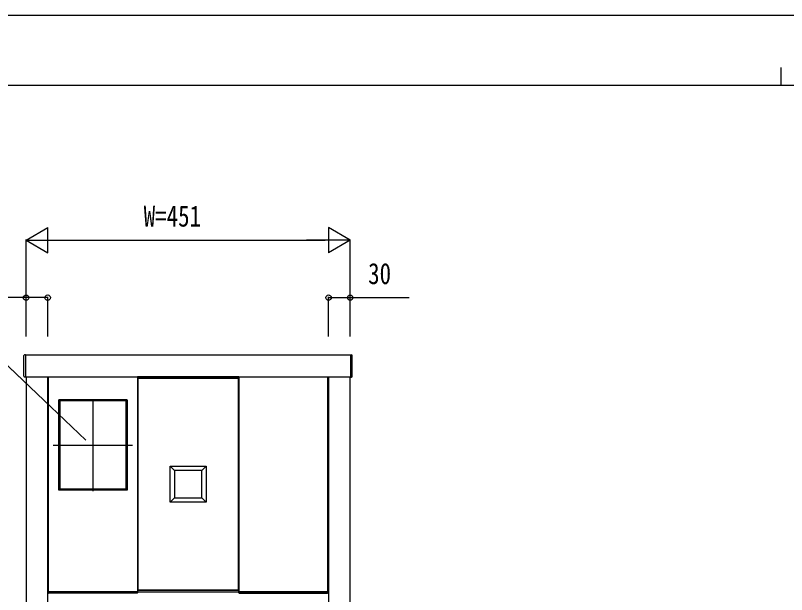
# Model space of a CAD drawing. Units: millimetres, scale not verified. Extents: x -2102 to 2102, y -1485 to 1485.
# Drawn here: x -1068 to 5, y 680 to 1485 of the extents above; entities that cross this region are included whole.
import ezdxf
from ezdxf.enums import TextEntityAlignment as Align

# ---------------------------------------------------------------- set-up
doc = ezdxf.new("R2010")
doc.units = ezdxf.units.MM
doc.header["$LTSCALE"] = 8
for name, color, linetype in [('0-3_YKK_A1', 4, 'Continuous'), ('0-4_YKK_D', 6, 'Continuous'), ('0-5_YKK_ZWAK', 7, 'Continuous')]:
    doc.layers.add(name, color=color, linetype=linetype)
doc.styles.add('ＭＳ ゴシック', font='')
doc.styles.get('ＭＳ ゴシック').set_extended_font_data('MS Gothic')

msp = doc.modelspace()

# ---------------------------------------------------------------- linework, layer by layer
at = {"layer": '0-3_YKK_A1'}
for p, q in [((-1055.99, 1010.992), (-1055.99, 1011.937)), ((-1055.99, 1010.494), (-1055.99, 1010.992)), ((-1055.99, 983.063), (-1055.99, 1010.494)), ((-1053.99, 1013), (-1055.051, 1012.935)), ((-1053.99, 1013), (-1053.99, 1012.053)), ((-1053.99, 1012.053), (-1053.99, 1010.556)), ((-1053.99, 1010.556), (-1053.99, 982.799)), ((-600.99, 1013), (-599.929, 1012.935)), ((-600.99, 1013), (-600.99, 1012.053)), ((-600.99, 1012.053), (-600.99, 1010.556)), ((-600.99, 1010.556), (-600.99, 982.799)), ((-598.99, 1010.992), (-598.99, 1011.937)), ((-598.99, 1010.494), (-598.99, 1010.992)), ((-598.99, 983.063), (-598.99, 1010.494)), ((-1053.99, 982), (-1055.051, 982.065)), ((-1053.99, 982.799), (-1053.99, 982)), ((-1052.99, 982.5), (-1052.99, -612.5)), ((-1022.99, -612.5), (-1022.99, 982.5)), ((-1021.99, 683.5), (-1021.99, 982.5)), ((-897.99, 982.5), (-897.99, 683.5)), ((-756.99, 982.5), (-756.99, 683.5)), ((-632.99, 683.5), (-632.99, 982.5)), ((-631.99, 982.5), (-631.99, -612.5)), ((-601.99, -612.5), (-601.99, 982.5)), ((-600.99, 982.799), (-600.99, 982)), ((-600.99, 982), (-599.929, 982.065)), ((-1021.99, 970), (-1022.99, 970)), ((-1022.99, 970), (-1022.99, 945)), ((-1021.99, 945), (-1021.99, 970)), ((-1022.99, 961), (-1021.99, 961)), ((-1022.99, 954), (-1021.99, 954)), ((-1022.99, 945), (-1021.99, 945)), ((-912.74, 950.2), (-1007.24, 950.2)), ((-1007.19, 949), (-1007.19, 826)), ((-959.99, 951.5), (-959.99, 823.5)), ((-912.79, 949), (-912.79, 826)), ((-1015.19, 887.5), (-904.79, 887.5)), ((-852.49, 858), (-846.49, 852)), ((-808.49, 852), (-802.49, 858)), ((-912.74, 824.8), (-1007.24, 824.8)), ((-846.49, 814), (-852.49, 808)), ((-808.49, 814), (-802.49, 808)), ((-1022.99, 702), (-1021.99, 702)), ((-1022.99, 695), (-1021.99, 695)), ((-897.99, 683.5), (-1021.99, 683.5)), ((-898.553, 681.5), (-1021.427, 681.5)), ((-898.488, 683.5), (-897.49, 683.5)), ((-897.49, 683.5), (-897.555, 682.439)), ((-757.49, 683.5), (-757.425, 682.439)), ((-756.492, 683.5), (-757.49, 683.5)), ((-756.99, 683.5), (-632.99, 683.5)), ((-756.427, 681.5), (-633.553, 681.5))]:
    msp.add_line(p, q, dxfattribs=at)
for points in [[(-600.99, 982.5), (-600.99, 1012.5), (-1053.99, 1012.5), (-1053.99, 982.5)], [(-756.99, 982.5), (-897.99, 982.5), (-897.99, 980.5), (-756.99, 980.5)], [(-757.49, 980.5), (-897.49, 980.5), (-897.49, 685.5), (-757.49, 685.5)], [(-912.49, 824.5), (-1007.49, 824.5), (-1007.49, 950.5), (-912.49, 950.5)], [(-852.49, 858), (-802.49, 858), (-802.49, 808), (-852.49, 808)], [(-846.49, 814), (-808.49, 814), (-808.49, 852), (-846.49, 852)], [(-1021.99, 686), (-1021.99, 711), (-1022.99, 711), (-1022.99, 686)], [(-756.99, 685.5), (-897.99, 685.5), (-897.99, 683.5), (-756.99, 683.5)]]:
    msp.add_lwpolyline(points, close=True, dxfattribs=at)
for points in [[(-1007.493, 949), (-1005.99, 949), (-1005.99, 826), (-1007.493, 826)], [(-912.74, 950.503), (-912.74, 949), (-1007.24, 949), (-1007.24, 950.503)], [(-912.487, 949), (-913.99, 949), (-913.99, 826), (-912.487, 826)], [(-912.74, 824.497), (-912.74, 826), (-1007.24, 826), (-1007.24, 824.497)], [(-1022.425, 682.439), (-1022.49, 683.5), (-1021.492, 683.5), (-898.488, 683.5)], [(-632.555, 682.439), (-632.49, 683.5), (-633.488, 683.5), (-756.492, 683.5)]]:
    msp.add_lwpolyline(points, dxfattribs=at)
for centre, start, end in [((-1054.99, 1011.937), 93.5, 180), ((-599.99, 1011.937), 0, 86.5), ((-1054.99, 983.063), 180, 266.5), ((-599.99, 983.063), 273.5, 0), ((-1021.427, 682.5), 183.5, 270), ((-898.553, 682.5), 270, 356.5), ((-756.427, 682.5), 183.5, 270), ((-633.553, 682.5), 270, 356.5)]:
    msp.add_arc(centre, 1, start, end, dxfattribs=at)
at = {"layer": '0-4_YKK_D'}
for p, q in [((-1052.99, 1172.5), (-1022.679, 1190)), ((-1022.679, 1155), (-1022.679, 1190)), ((-601.99, 1172.5), (-632.301, 1190)), ((-632.301, 1190), (-632.301, 1155)), ((-1052.99, 1038.5), (-1052.99, 1173.5)), ((-1052.99, 1172.5), (-1022.679, 1155)), ((-1052.99, 1172.5), (-992.368, 1172.5)), ((-1017.99, 1172.5), (-636.99, 1172.5)), ((-601.99, 1172.5), (-662.612, 1172.5)), ((-601.99, 1172.5), (-632.301, 1155)), ((-601.99, 1038.5), (-601.99, 1173.5)), ((-1052.99, 1038.5), (-1052.99, 1093.5)), ((-1022.99, 1038.5), (-1022.99, 1093.5)), ((-631.99, 1038.5), (-631.99, 1093.5)), ((-601.99, 1038.5), (-601.99, 1093.5))]:
    msp.add_line(p, q, dxfattribs=at)
for points in [[(-970.01, 894.15), (-1262.616, 1172.5), (-1521.982, 1172.5)], [(-1022.99, 1092.5), (-1052.99, 1092.5), (-1149.923, 1092.5)], [(-631.99, 1092.5), (-601.99, 1092.5), (-520.057, 1092.5)]]:
    msp.add_lwpolyline(points, dxfattribs=at)
for centre in [(-1052.99, 1092.5), (-1022.99, 1092.5), (-631.99, 1092.5), (-601.99, 1092.5)]:
    msp.add_circle(centre, 3.75, dxfattribs=at)
at = {"layer": '0-5_YKK_ZWAK'}
for p, q in [((-2.49, 1412.5), (-2.49, 1387.5)), ((1947.51, 1387.5), (-1952.49, 1387.5))]:
    msp.add_line(p, q, dxfattribs=at)
msp.add_lwpolyline([(-2102.5, -1485), (2102.5, -1485), (2102.5, 1485), (-2102.5, 1485)], close=True, dxfattribs=at)

# ---------------------------------------------------------------- texts
at = {"layer": '0-4_YKK_D', "style": 'ＭＳ ゴシック', "width": 0.8}
for s, p in [('W=451', (-889.357, 1182.5)), ('30', (-576.99, 1102.5))]:
    msp.add_text(s, height=29.33, dxfattribs=at).set_placement(p, align=Align.BOTTOM_LEFT)

doc.saveas('drawing.dxf')
